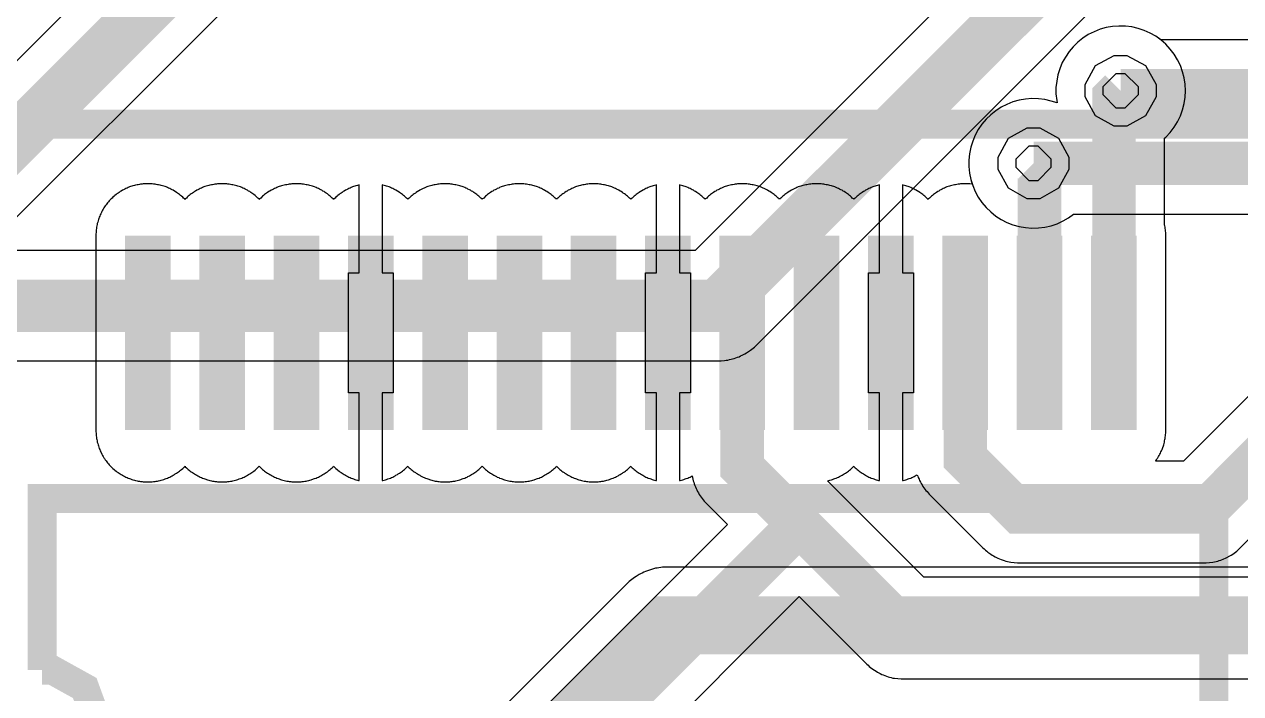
# Model space of a CAD drawing. Extents: x 0 to 5, y 0 to 2.5.
# Drawn here: x 2.6015 to 3.0379, y 0.8098 to 1.0499 of the extents above; entities that cross this region are included whole.
import ezdxf

# ---------------------------------------------------------------- set-up
doc = ezdxf.new("R2010")
doc.units = 0
doc.layers.get('0').update_dxf_attribs({"linetype": 'CONTINUOUS'})

msp = doc.modelspace()

# ---------------------------------------------------------------- linework, layer by layer
at = {"color": 1}
for points in [[(2.90788, 1.34527), (2.47532, 0.913629)], [(2.46707, 0.849501), (2.93007, 1.31147)], [(3.04611, 0.921983), (3.01736, 0.893229), (3.00726, 0.893229), (3.00738, 0.893337), (3.0076, 0.893664), (3.00792, 0.894097), (3.00814, 0.894422), (3.0084, 0.894911), (3.00863, 0.895236), (3.00885, 0.895725), (3.00906, 0.89605), (3.00922, 0.896485), (3.00944, 0.896864), (3.00965, 0.897407), (3.00976, 0.897786), (3.01025, 0.899089), (3.01036, 0.899522), (3.01047, 0.900011), (3.01058, 0.900444), (3.01069, 0.900933), (3.01074, 0.901313), (3.01079, 0.901856), (3.01085, 0.902235), (3.0109, 0.902778), (3.01096, 0.903213), (3.01096, 0.9037), (3.01101, 0.904081), (3.01101, 0.974337), (3.01096, 0.974772), (3.01096, 0.975261), (3.0109, 0.975694), (3.01085, 0.976183), (3.01079, 0.976617), (3.01074, 0.977106), (3.01069, 0.977539), (3.01058, 0.977865), (3.01058, 1.00906), (3.01101, 1.00939), (3.01258, 1.01112), (3.014, 1.01297), (3.01519, 1.01492), (3.01622, 1.01704), (3.01699, 1.01921), (3.01758, 1.02143), (3.0179, 1.02371), (3.01801, 1.02604), (3.0179, 1.02837), (3.01758, 1.03065), (3.01699, 1.03288), (3.01622, 1.03505), (3.01519, 1.03716), (3.014, 1.03912), (3.01258, 1.04096), (3.01101, 1.0427), (3.00928, 1.04422), (3.00738, 1.04557), (3.00537, 1.04671), (3.00325, 1.04769), (3.00108, 1.04839), (2.99881, 1.04894), (2.99653, 1.04921), (2.99419, 1.04926), (2.99192, 1.0491), (2.98964, 1.04872), (2.98742, 1.04807), (2.98525, 1.0472), (2.98318, 1.04617), (2.98122, 1.04492), (2.97944, 1.04346), (2.97775, 1.04183), (2.97629, 1.04009), (2.97499, 1.03814), (2.97385, 1.03613), (2.97299, 1.03396), (2.97228, 1.03179), (2.97185, 1.02951), (2.97157, 1.02718), (2.97157, 1.0249), (2.97185, 1.02257), (2.972, 1.02165), (2.96983, 1.02235), (2.96756, 1.02289), (2.96528, 1.02317), (2.96294, 1.02322), (2.96067, 1.02306), (2.95839, 1.02268), (2.95617, 1.02203), (2.954, 1.02116), (2.95193, 1.02013), (2.94997, 1.01888), (2.94819, 1.01742), (2.9465, 1.01579), (2.94504, 1.01405), (2.94374, 1.0121), (2.9426, 1.01009), (2.94174, 1.00792), (2.94103, 1.00575), (2.9406, 1.00347), (2.94032, 1.00114), (2.94032, 0.998861), (2.9406, 0.996528), (2.94103, 0.994249), (2.94157, 0.992512), (2.94069, 0.992622), (2.94021, 0.992676), (2.93793, 0.992676), (2.93739, 0.992622), (2.93701, 0.992567), (2.93647, 0.992512), (2.93608, 0.992458), (2.9356, 0.99235), (2.93517, 0.992296), (2.93468, 0.992188), (2.93425, 0.992079), (2.93375, 0.991917), (2.93338, 0.991808), (2.93289, 0.991644), (2.93251, 0.991536), (2.93201, 0.991319), (2.93164, 0.991157), (2.93115, 0.99094), (2.93083, 0.990776), (2.93033, 0.990506), (2.92996, 0.990343), (2.92953, 0.990072), (2.92919, 0.989854), (2.92876, 0.989583), (2.92839, 0.989367), (2.928, 0.98904), (2.92768, 0.988824), (2.92725, 0.988499), (2.92697, 0.988226), (2.92654, 0.987847), (2.92626, 0.987576), (2.92589, 0.98725), (2.92572, 0.987087), (2.92524, 0.987576), (2.92492, 0.987847), (2.92453, 0.988226), (2.92421, 0.988499), (2.92383, 0.988824), (2.9235, 0.98904), (2.92307, 0.989367), (2.92275, 0.989583), (2.92231, 0.989854), (2.92193, 0.990072), (2.9215, 0.990343), (2.92111, 0.990506), (2.92068, 0.990776), (2.92031, 0.99094), (2.91986, 0.991157), (2.91949, 0.991319), (2.91894, 0.991536), (2.91857, 0.991644), (2.91808, 0.991808), (2.91769, 0.991917), (2.91721, 0.992079), (2.91678, 0.992188), (2.9165, 0.992242), (2.9165, 0.960775), (2.92046, 0.960775), (2.92046, 0.917697), (2.9165, 0.917697), (2.9165, 0.886231), (2.91678, 0.886285), (2.91721, 0.886393), (2.91769, 0.886501), (2.91808, 0.886664), (2.91857, 0.886828), (2.91894, 0.886936), (2.91949, 0.887153), (2.91986, 0.887315), (2.92031, 0.887478), (2.92068, 0.887696), (2.92111, 0.887912), (2.9215, 0.888129), (2.92182, 0.888292), (2.92199, 0.887858), (2.92219, 0.887315), (2.92247, 0.886774), (2.92269, 0.886231), (2.92296, 0.885688), (2.92329, 0.885146), (2.92356, 0.884657), (2.92389, 0.884169), (2.92426, 0.883626), (2.92458, 0.883192), (2.92497, 0.882704), (2.92535, 0.882269), (2.92578, 0.881836), (2.92617, 0.881401), (2.94542, 0.862088), (2.94586, 0.861708), (2.94629, 0.861274), (2.94678, 0.860894), (2.94721, 0.860514), (2.94819, 0.859864), (2.94874, 0.859538), (2.94922, 0.859213), (2.94976, 0.858942), (2.95025, 0.858669), (2.95079, 0.858399), (2.95133, 0.858182), (2.95193, 0.857964), (2.95301, 0.857531), (2.95361, 0.857368), (2.95421, 0.85726), (2.95475, 0.857096), (2.95535, 0.856987), (2.95774, 0.856771), (2.95833, 0.856771), (2.95833, 0.856771), (3.0255, 0.856771), (3.02789, 0.856987), (3.02843, 0.857096), (3.02903, 0.85726), (3.02962, 0.857368), (3.03017, 0.857531), (3.03076, 0.857747), (3.03185, 0.858182), (3.03244, 0.858399), (3.03293, 0.858669), (3.03401, 0.859213), (3.0345, 0.859538), (3.03504, 0.859864), (3.03554, 0.860189), (3.03597, 0.860514), (3.03646, 0.860894), (3.03689, 0.861274), (3.03737, 0.861708), (3.06976, 0.894097)], [(3.1651, 0.851563), (2.92421, 0.851563), (2.88965, 0.886176), (2.89014, 0.886285), (2.89051, 0.886393), (2.89106, 0.886501), (2.89144, 0.886664), (2.89193, 0.886828), (2.89231, 0.886936), (2.89279, 0.887153), (2.89318, 0.887315), (2.89361, 0.887478), (2.89399, 0.887696), (2.89447, 0.887912), (2.89486, 0.888129), (2.89529, 0.8884), (2.89561, 0.888618), (2.89606, 0.888889), (2.89643, 0.889106), (2.89681, 0.889378), (2.89714, 0.889649), (2.89757, 0.889974), (2.89785, 0.890246), (2.89828, 0.890571), (2.89908, 0.891385), (2.89919, 0.891222), (2.89958, 0.890842), (2.8999, 0.890571), (2.90028, 0.890246), (2.90061, 0.889974), (2.90099, 0.889649), (2.90132, 0.889378), (2.90175, 0.889106), (2.90207, 0.888889), (2.9025, 0.888618), (2.90289, 0.8884), (2.90332, 0.888129), (2.90369, 0.887912), (2.90414, 0.887696), (2.90451, 0.887478), (2.90494, 0.887315), (2.90533, 0.887153), (2.90588, 0.886936), (2.90625, 0.886828), (2.90674, 0.886664), (2.90713, 0.886501), (2.90761, 0.886393), (2.90799, 0.886285), (2.90831, 0.886231), (2.90831, 0.917697), (2.90435, 0.917697), (2.90435, 0.960775), (2.90831, 0.960775), (2.90831, 0.992242), (2.90799, 0.992188), (2.90761, 0.992079), (2.90713, 0.991917), (2.90674, 0.991808), (2.90625, 0.991644), (2.90588, 0.991536), (2.90533, 0.991319), (2.90494, 0.991157), (2.90451, 0.99094), (2.90414, 0.990776), (2.90369, 0.990506), (2.90332, 0.990343), (2.90289, 0.990072), (2.9025, 0.989854), (2.90207, 0.989583), (2.90175, 0.989367), (2.90132, 0.98904), (2.90099, 0.988824), (2.90061, 0.988499), (2.90028, 0.988226), (2.8999, 0.987847), (2.89958, 0.987576), (2.89919, 0.98725), (2.89908, 0.987087), (2.89893, 0.98725), (2.89854, 0.987576), (2.89828, 0.987847), (2.89785, 0.988226), (2.89757, 0.988499), (2.89714, 0.988824), (2.89681, 0.98904), (2.89643, 0.989367), (2.89606, 0.989583), (2.89561, 0.989854), (2.89529, 0.990072), (2.89486, 0.990343), (2.89447, 0.990506), (2.89399, 0.990776), (2.89361, 0.99094), (2.89318, 0.991157), (2.89279, 0.991319), (2.89231, 0.991536), (2.89193, 0.991644), (2.89144, 0.991808), (2.89106, 0.991917), (2.89051, 0.992079), (2.89014, 0.992188), (2.8896, 0.992296), (2.88921, 0.99235), (2.88872, 0.992458), (2.88835, 0.992512), (2.88781, 0.992567), (2.88738, 0.992622), (2.88687, 0.992676), (2.8846, 0.992676), (2.88411, 0.992622), (2.88368, 0.992567), (2.88314, 0.992512), (2.88276, 0.992458), (2.88226, 0.99235), (2.88189, 0.992296), (2.88135, 0.992188), (2.88097, 0.992079), (2.88043, 0.991917), (2.88004, 0.991808), (2.87956, 0.991644), (2.87918, 0.991536), (2.87869, 0.991319), (2.87831, 0.991157), (2.87788, 0.99094), (2.8775, 0.990776), (2.87701, 0.990506), (2.87668, 0.990343), (2.87619, 0.990072), (2.87588, 0.989854), (2.87543, 0.989583), (2.87511, 0.989367), (2.87468, 0.98904), (2.87435, 0.988824), (2.87397, 0.988499), (2.87364, 0.988226), (2.87326, 0.987847), (2.87294, 0.987576), (2.87256, 0.98725), (2.8724, 0.987087), (2.87229, 0.98725), (2.8719, 0.987576), (2.87158, 0.987847), (2.87121, 0.988226), (2.87088, 0.988499), (2.8705, 0.988824), (2.87017, 0.98904), (2.86974, 0.989367), (2.86942, 0.989583), (2.86897, 0.989854), (2.86865, 0.990072), (2.86817, 0.990343), (2.86783, 0.990506), (2.86735, 0.990776), (2.86697, 0.99094), (2.86654, 0.991157), (2.86615, 0.991319), (2.86567, 0.991536), (2.86524, 0.991644), (2.86481, 0.991808), (2.86436, 0.991917), (2.86388, 0.992079), (2.8635, 0.992188), (2.86296, 0.992296), (2.86257, 0.99235), (2.86208, 0.992458), (2.86165, 0.992512), (2.86117, 0.992567), (2.86074, 0.992622), (2.86025, 0.992676), (2.85796, 0.992676), (2.85742, 0.992622), (2.85704, 0.992567), (2.8565, 0.992512), (2.85613, 0.992458), (2.85562, 0.99235), (2.85525, 0.992296), (2.85471, 0.992188), (2.85428, 0.992079), (2.85379, 0.991917), (2.8534, 0.991808), (2.85292, 0.991644), (2.85254, 0.991536), (2.85206, 0.991319), (2.85167, 0.991157), (2.85124, 0.99094), (2.85086, 0.990776), (2.85038, 0.990506), (2.84999, 0.990343), (2.84956, 0.990072), (2.84924, 0.989854), (2.84879, 0.989583), (2.84842, 0.989367), (2.84804, 0.98904), (2.84771, 0.988824), (2.84728, 0.988499), (2.847, 0.988226), (2.84657, 0.987847), (2.84631, 0.987576), (2.84592, 0.98725), (2.84576, 0.987087), (2.84565, 0.98725), (2.84526, 0.987576), (2.84494, 0.987847), (2.84457, 0.988226), (2.84424, 0.988499), (2.84386, 0.988824), (2.84353, 0.98904), (2.8431, 0.989367), (2.84278, 0.989583), (2.84233, 0.989854), (2.84196, 0.990072), (2.84153, 0.990343), (2.84115, 0.990506), (2.84071, 0.990776), (2.84033, 0.99094), (2.8399, 0.991157), (2.83951, 0.991319), (2.83897, 0.991536), (2.8386, 0.991644), (2.83811, 0.991808), (2.83772, 0.991917), (2.83724, 0.992079), (2.83681, 0.992188), (2.83653, 0.992242), (2.83653, 0.960775), (2.8405, 0.960775), (2.8405, 0.917697), (2.83653, 0.917697), (2.83653, 0.886231), (2.83681, 0.886285), (2.83724, 0.886393), (2.83772, 0.886501), (2.83811, 0.886664), (2.8386, 0.886828), (2.83897, 0.886936), (2.83951, 0.887153), (2.8399, 0.887315), (2.84033, 0.887478), (2.8411, 0.887912), (2.84119, 0.887369), (2.84136, 0.886774), (2.84147, 0.886176), (2.84164, 0.885633), (2.84185, 0.885037), (2.84201, 0.884494), (2.84224, 0.883951), (2.8425, 0.88341), (2.84272, 0.882867), (2.84299, 0.882324), (2.84332, 0.881782), (2.84358, 0.881293), (2.84392, 0.880806), (2.84429, 0.880262), (2.84463, 0.879829), (2.845, 0.87934), (2.84538, 0.878907), (2.84581, 0.878472), (2.84619, 0.878039), (2.85374, 0.870497), (2.71289, 0.729656)], [(2.82206, 0.787218), (2.8795, 0.844672), (2.90375, 0.820421), (2.90419, 0.820042), (2.90462, 0.819607), (2.90511, 0.819228), (2.90554, 0.818847), (2.90653, 0.818197), (2.90707, 0.817871), (2.90756, 0.817546), (2.9081, 0.817275), (2.90858, 0.817003), (2.90913, 0.816732), (2.90967, 0.816515), (2.91026, 0.816297), (2.91135, 0.815864), (2.91194, 0.815701), (2.91254, 0.815593), (2.91308, 0.815429), (2.91368, 0.815321), (2.91607, 0.815104), (3.16493, 0.815104)]]:
    msp.add_lwpolyline(points, dxfattribs=at)
for points, const_width in [([(2.43435, 0.844781), (2.92188, 1.33127), (3.01563, 1.33127)], 0.01875), ([(2.9924, 0.93929), (2.9924, 1.02365), (2.99479, 1.02604)], 0.015625), ([(2.96571, 0.93929), (2.96571, 0.997831), (2.96354, 1)], 0.015625), ([(2.64583, 0.904351), (2.64583, 0.974067)], 0.016404), ([(2.67253, 0.904351), (2.67253, 0.974067)], 0.016404), ([(2.69917, 0.904351), (2.69917, 0.974067)], 0.016404), ([(2.72586, 0.904351), (2.72586, 0.974067)], 0.016404), ([(2.7525, 0.904351), (2.7525, 0.974067)], 0.016404), ([(2.77919, 0.904351), (2.77919, 0.974067)], 0.016404), ([(2.80572, 0.904351), (2.80572, 0.974067)], 0.016404), ([(2.83242, 0.904351), (2.83242, 0.974067)], 0.016404), ([(2.85906, 0.904351), (2.85906, 0.974067)], 0.016404), ([(2.88574, 0.904351), (2.88574, 0.974067)], 0.016404), ([(2.91237, 0.904351), (2.91237, 0.974067)], 0.016404), ([(2.93907, 0.904351), (2.93907, 0.974067)], 0.016404), ([(2.96571, 0.904351), (2.96571, 0.974067)], 0.016404), ([(2.9924, 0.904351), (2.9924, 0.974067)], 0.016404), ([(2.85906, 0.93929), (2.85906, 0.89095), (2.91667, 0.833333), (3.19385, 0.833333), (3.19792, 0.829264)], 0.015625), ([(2.93907, 0.93929), (2.93907, 0.89426), (2.95833, 0.875), (3.0249, 0.875), (3.07699, 0.927083)], 0.015625), ([(2.72586, 0.65625), (2.72586, 0.716797), (2.8795, 0.870497)], 0.015625)]:
    msp.add_lwpolyline(points, dxfattribs=dict(at, const_width=const_width))
at = {"color": 5}
for points, const_width in [([(2.43435, 0.948947), (2.85032, 0.948947), (3.02626, 1.12478)], 0.01875), ([(3.59793, 0.828125), (3.59793, 0.876031), (3.44792, 1.02604), (2.99479, 1.02604)], 0.015625), ([(3.55583, 0.82959), (3.55583, 0.86084), (3.41667, 1), (2.96354, 1)], 0.015625), ([(2.64583, 0.730197), (2.72814, 0.730197), (2.83231, 0.834364), (3.5, 0.834364), (3.53851, 0.795844), (3.61979, 0.795844), (3.65522, 0.831272), (4.24794, 0.831272), (4.26042, 0.84375)], 0.020833)]:
    msp.add_lwpolyline(points, dxfattribs=dict(at, const_width=const_width))
for points in [[(2.99599, 1.12261), (2.84212, 0.96875), (2.43696, 0.96875)], [(2.47706, 0.929144), (2.85032, 0.929144), (2.85092, 0.929199), (2.85151, 0.929199), (2.85271, 0.929308), (2.85331, 0.929417), (2.85389, 0.929471), (2.85449, 0.929633), (2.85504, 0.929742), (2.85562, 0.929904), (2.85618, 0.930067), (2.85678, 0.930231), (2.85732, 0.930447), (2.85792, 0.930664), (2.85846, 0.930935), (2.859, 0.931153), (2.85949, 0.931424), (2.86003, 0.931694), (2.86057, 0.932021), (2.86203, 0.932997), (2.86301, 0.933757), (2.86344, 0.934136), (2.86388, 0.934571), (2.86431, 0.93495), (3.0236, 1.09429)], [(3.08333, 1.04427), (3.00917, 1.04427), (3.00738, 1.04557), (3.00537, 1.04671), (3.00325, 1.04769), (3.00108, 1.04839), (2.99881, 1.04894), (2.99653, 1.04921), (2.99419, 1.04926), (2.99192, 1.0491), (2.98964, 1.04872), (2.98742, 1.04807), (2.98525, 1.0472), (2.98318, 1.04617), (2.98122, 1.04492), (2.97944, 1.04346), (2.97775, 1.04183), (2.97629, 1.04009), (2.97499, 1.03814), (2.97385, 1.03613), (2.97299, 1.03396), (2.97228, 1.03179), (2.97185, 1.02951), (2.97157, 1.02718), (2.97157, 1.0249), (2.97185, 1.02257), (2.972, 1.02165), (2.96983, 1.02235), (2.96756, 1.02289), (2.96528, 1.02317), (2.96294, 1.02322), (2.96067, 1.02306), (2.95839, 1.02268), (2.95617, 1.02203), (2.954, 1.02116), (2.95193, 1.02013), (2.94997, 1.01888), (2.94819, 1.01742), (2.9465, 1.01579), (2.94504, 1.01405), (2.94374, 1.0121), (2.9426, 1.01009), (2.94174, 1.00792), (2.94103, 1.00575), (2.9406, 1.00347), (2.94032, 1.00114), (2.94032, 0.998861), (2.9406, 0.996528), (2.94103, 0.994249), (2.94174, 0.992079), (2.9426, 0.989908), (2.94374, 0.987901), (2.94504, 0.985949), (2.9465, 0.984212), (2.94819, 0.982585), (2.94997, 0.981119), (2.95193, 0.979872), (2.954, 0.978842), (2.95617, 0.977974), (2.95839, 0.977322), (2.96067, 0.976942), (2.96294, 0.976779), (2.96528, 0.976833), (2.96756, 0.977106), (2.96983, 0.977647), (2.972, 0.978353), (2.97412, 0.979329), (2.97613, 0.980469), (2.97792, 0.981771), (3.40913, 0.981771)], [(3.50125, 0.855197), (2.83106, 0.855197), (2.8304, 0.855143), (2.82981, 0.855035), (2.82915, 0.854981), (2.82856, 0.854872), (2.8279, 0.854764), (2.82611, 0.854275), (2.82433, 0.853624), (2.82374, 0.853353), (2.82319, 0.853082), (2.8226, 0.85281), (2.82206, 0.852539), (2.82096, 0.851887), (2.82047, 0.851508), (2.81993, 0.851129), (2.81847, 0.849989), (2.81803, 0.849556), (2.81754, 0.849121), (2.71951, 0.751031)]]:
    msp.add_lwpolyline(points, dxfattribs=at)
at = {"color": 254}
for points in [[(3.00749, 1.02604), (3.00749, 1.02382), (3.00375, 1.01709), (2.99701, 1.01335), (2.99479, 1.01335), (2.99251, 1.01335), (2.98579, 1.01709), (2.9821, 1.02382), (2.9821, 1.02604), (2.9821, 1.02832), (2.98579, 1.03505), (2.99251, 1.03874), (2.99479, 1.03874), (2.99701, 1.03874), (3.00375, 1.03505), (3.00749, 1.02832), (3.00749, 1.02604)], [(2.97624, 1), (2.97624, 0.997775), (2.9725, 0.991049), (2.96576, 0.987304), (2.96354, 0.987304), (2.96126, 0.987304), (2.95454, 0.991049), (2.95085, 0.997775), (2.95085, 1), (2.95085, 1.00228), (2.95454, 1.00901), (2.96126, 1.0127), (2.96354, 1.0127), (2.96576, 1.0127), (2.9725, 1.00901), (2.97624, 1.00228), (2.97624, 1)]]:
    msp.add_lwpolyline(points, close=True, dxfattribs=at)
at = {"color": 250}
for points in [[(3.00103, 1.02604), (3.00103, 1.02452), (2.99631, 1.0198), (2.99479, 1.0198), (2.99322, 1.0198), (2.98856, 1.02452), (2.98856, 1.02604), (2.98856, 1.02762), (2.99322, 1.03228), (2.99479, 1.03228), (2.99631, 1.03228), (3.00103, 1.02762), (3.00103, 1.02604)], [(2.96978, 1), (2.96978, 0.998481), (2.96506, 0.993761), (2.96354, 0.993761), (2.96197, 0.993761), (2.95731, 0.998481), (2.95731, 1), (2.95731, 1.00157), (2.96197, 1.00624), (2.96354, 1.00624), (2.96506, 1.00624), (2.96978, 1.00157), (2.96978, 1)]]:
    msp.add_lwpolyline(points, close=True, dxfattribs=at)
at = {"color": 2, "const_width": 0.010417}
for points in [[(0.9375, 1.01405), (3.86458, 1.01405)], [(2.60792, 0.818251), (2.60792, 0.879775), (3.02821, 0.879775), (3.02821, 0.715712), (2.60792, 0.715712), (2.60792, 0.777181)], [(2.60786, 0.777235), (2.61165, 0.777235), (2.62321, 0.783692), (2.62836, 0.797743), (2.62321, 0.811849), (2.61165, 0.818251), (2.60786, 0.818251)]]:
    msp.add_lwpolyline(points, dxfattribs=at)
at = {"color": 1}
for points in [[(2.64561, 0.885742), (2.6466, 0.885742), (2.64697, 0.885796), (2.64746, 0.885796), (2.64789, 0.885851), (2.64844, 0.885906), (2.64882, 0.886014), (2.64931, 0.886068), (2.64968, 0.886176), (2.65022, 0.886285), (2.65061, 0.886393), (2.65115, 0.886501), (2.65153, 0.886664), (2.65201, 0.886828), (2.6524, 0.886936), (2.65289, 0.887153), (2.65326, 0.887315), (2.65369, 0.887478), (2.65408, 0.887696), (2.65457, 0.887912), (2.65489, 0.888129), (2.65539, 0.8884), (2.65571, 0.888618), (2.65614, 0.888889), (2.65647, 0.889106), (2.6569, 0.889378), (2.65722, 0.889649), (2.65761, 0.889974), (2.65793, 0.890246), (2.65836, 0.890571), (2.65918, 0.891385), (2.65929, 0.891222), (2.65967, 0.890842), (2.66, 0.890571), (2.66037, 0.890246), (2.66069, 0.889974), (2.66108, 0.889649), (2.6614, 0.889378), (2.66183, 0.889106), (2.66217, 0.888889), (2.6626, 0.888618), (2.66292, 0.8884), (2.66342, 0.888129), (2.66374, 0.887912), (2.66422, 0.887696), (2.66461, 0.887478), (2.66504, 0.887315), (2.66542, 0.887153), (2.66596, 0.886936), (2.66635, 0.886828), (2.66721, 0.886501), (2.66769, 0.886393), (2.66808, 0.886285), (2.66863, 0.886176), (2.669, 0.886068), (2.66949, 0.886014), (2.66992, 0.885906), (2.67042, 0.885851), (2.67085, 0.885796), (2.67133, 0.885796), (2.67176, 0.885742), (2.67324, 0.885742), (2.67361, 0.885796), (2.67415, 0.885796), (2.67453, 0.885851), (2.67507, 0.885906), (2.67546, 0.886014), (2.67594, 0.886068), (2.67638, 0.886176), (2.67686, 0.886285), (2.67731, 0.886393), (2.67779, 0.886501), (2.67817, 0.886664), (2.67865, 0.886828), (2.67904, 0.886936), (2.67953, 0.887153), (2.6799, 0.887315), (2.68039, 0.887478), (2.68072, 0.887696), (2.68121, 0.887912), (2.68158, 0.888129), (2.68201, 0.8884), (2.6824, 0.888618), (2.68283, 0.888889), (2.68317, 0.889106), (2.68354, 0.889378), (2.68386, 0.889649), (2.68431, 0.889974), (2.68463, 0.890246), (2.685, 0.890571), (2.68582, 0.891385), (2.68664, 0.890571), (2.68701, 0.890246), (2.68733, 0.889974), (2.68772, 0.889649), (2.68804, 0.889378), (2.68847, 0.889106), (2.68881, 0.888889), (2.68924, 0.888618), (2.68961, 0.8884), (2.69006, 0.888129), (2.69043, 0.887912), (2.69092, 0.887696), (2.69125, 0.887478), (2.69174, 0.887315), (2.69206, 0.887153), (2.6926, 0.886936), (2.69299, 0.886828), (2.69347, 0.886664), (2.69385, 0.886501), (2.69433, 0.886393), (2.69476, 0.886285), (2.69526, 0.886176), (2.69569, 0.886068), (2.69618, 0.886014), (2.69656, 0.885906), (2.6971, 0.885851), (2.69749, 0.885796), (2.69803, 0.885796), (2.6984, 0.885742), (2.69988, 0.885742), (2.70031, 0.885796), (2.70079, 0.885796), (2.70117, 0.885851), (2.70171, 0.885906), (2.70215, 0.886014), (2.70264, 0.886068), (2.70301, 0.886176), (2.70356, 0.886285), (2.70394, 0.886393), (2.70443, 0.886501), (2.70529, 0.886828), (2.70568, 0.886936), (2.70622, 0.887153), (2.7066, 0.887315), (2.70703, 0.887478), (2.70742, 0.887696), (2.70785, 0.887912), (2.70822, 0.888129), (2.70865, 0.8884), (2.70904, 0.888618), (2.70947, 0.888889), (2.70979, 0.889106), (2.71024, 0.889378), (2.71056, 0.889649), (2.71094, 0.889974), (2.71126, 0.890246), (2.71164, 0.890571), (2.71197, 0.890842), (2.71235, 0.891222), (2.71246, 0.891385), (2.71326, 0.890571), (2.71371, 0.890246), (2.71397, 0.889974), (2.71442, 0.889649), (2.71474, 0.889378), (2.71517, 0.889106), (2.7155, 0.888889), (2.71593, 0.888618), (2.71625, 0.8884), (2.71674, 0.888129), (2.71707, 0.887912), (2.71756, 0.887696), (2.71793, 0.887478), (2.71838, 0.887315), (2.71875, 0.887153), (2.71924, 0.886936), (2.71963, 0.886828), (2.72011, 0.886664), (2.72049, 0.886501), (2.72103, 0.886393), (2.7214, 0.886285), (2.72168, 0.886231), (2.72168, 0.917697), (2.71778, 0.917697), (2.71778, 0.960775), (2.72168, 0.960775), (2.72168, 0.992242), (2.7214, 0.992188), (2.72103, 0.992079), (2.72049, 0.991917), (2.72011, 0.991808), (2.71963, 0.991644), (2.71924, 0.991536), (2.71875, 0.991319), (2.71838, 0.991157), (2.71793, 0.99094), (2.71756, 0.990776), (2.71707, 0.990506), (2.71674, 0.990343), (2.71625, 0.990072), (2.71593, 0.989854), (2.7155, 0.989583), (2.71517, 0.989367), (2.71474, 0.98904), (2.71442, 0.988824), (2.71397, 0.988499), (2.71371, 0.988226), (2.71326, 0.987847), (2.713, 0.987576), (2.71263, 0.98725), (2.71246, 0.987087), (2.71235, 0.98725), (2.71197, 0.987576), (2.71164, 0.987847), (2.71126, 0.988226), (2.71094, 0.988499), (2.71056, 0.988824), (2.71024, 0.98904), (2.70979, 0.989367), (2.70947, 0.989583), (2.70904, 0.989854), (2.70865, 0.990072), (2.70822, 0.990343), (2.70785, 0.990506), (2.70742, 0.990776), (2.70703, 0.99094), (2.7066, 0.991157), (2.70622, 0.991319), (2.70568, 0.991536), (2.70529, 0.991644), (2.70486, 0.991808), (2.70443, 0.991917), (2.70394, 0.992079), (2.70356, 0.992188), (2.70301, 0.992296), (2.70264, 0.99235), (2.70215, 0.992458), (2.70171, 0.992512), (2.70117, 0.992567), (2.70079, 0.992622), (2.70031, 0.992676), (2.69803, 0.992676), (2.69749, 0.992622), (2.6971, 0.992567), (2.69656, 0.992512), (2.69618, 0.992458), (2.69569, 0.99235), (2.69526, 0.992296), (2.69476, 0.992188), (2.69433, 0.992079), (2.69385, 0.991917), (2.69347, 0.991808), (2.69299, 0.991644), (2.6926, 0.991536), (2.69206, 0.991319), (2.69174, 0.991157), (2.69125, 0.99094), (2.69092, 0.990776), (2.69043, 0.990506), (2.69006, 0.990343), (2.68961, 0.990072), (2.68924, 0.989854), (2.68881, 0.989583), (2.68847, 0.989367), (2.68804, 0.98904), (2.68772, 0.988824), (2.68733, 0.988499), (2.68701, 0.988226), (2.68636, 0.987576), (2.68599, 0.98725), (2.68582, 0.987087), (2.68565, 0.98725), (2.68528, 0.987576), (2.68463, 0.988226), (2.68431, 0.988499), (2.68386, 0.988824), (2.68354, 0.98904), (2.68317, 0.989367), (2.68283, 0.989583), (2.6824, 0.989854), (2.68201, 0.990072), (2.68158, 0.990343), (2.68121, 0.990506), (2.68072, 0.990776), (2.68039, 0.99094), (2.6799, 0.991157), (2.67953, 0.991319), (2.67904, 0.991536), (2.67865, 0.991644), (2.67817, 0.991808), (2.67779, 0.991917), (2.67731, 0.992079), (2.67686, 0.992188), (2.67638, 0.992296), (2.67594, 0.99235), (2.67546, 0.992458), (2.67507, 0.992512), (2.67453, 0.992567), (2.67415, 0.992622), (2.67361, 0.992676), (2.67133, 0.992676), (2.67085, 0.992622), (2.67042, 0.992567), (2.66992, 0.992512), (2.66949, 0.992458), (2.669, 0.99235), (2.66863, 0.992296), (2.66808, 0.992188), (2.66769, 0.992079), (2.66721, 0.991917), (2.66678, 0.991808), (2.66635, 0.991644), (2.66596, 0.991536), (2.66542, 0.991319), (2.66504, 0.991157), (2.66461, 0.99094), (2.66422, 0.990776), (2.66374, 0.990506), (2.66342, 0.990343), (2.66292, 0.990072), (2.6626, 0.989854), (2.66217, 0.989583), (2.66183, 0.989367), (2.6614, 0.98904), (2.66108, 0.988824), (2.66069, 0.988499), (2.66037, 0.988226), (2.66, 0.987847), (2.65967, 0.987576), (2.65929, 0.98725), (2.65918, 0.987087), (2.65901, 0.98725), (2.65864, 0.987576), (2.65836, 0.987847), (2.65793, 0.988226), (2.65761, 0.988499), (2.65722, 0.988824), (2.6569, 0.98904), (2.65647, 0.989367), (2.65614, 0.989583), (2.65571, 0.989854), (2.65539, 0.990072), (2.65489, 0.990343), (2.65457, 0.990506), (2.65408, 0.990776), (2.65369, 0.99094), (2.65326, 0.991157), (2.65289, 0.991319), (2.6524, 0.991536), (2.65201, 0.991644), (2.65153, 0.991808), (2.65115, 0.991917), (2.65061, 0.992079), (2.65022, 0.992188), (2.64968, 0.992296), (2.64931, 0.99235), (2.64882, 0.992458), (2.64844, 0.992512), (2.64789, 0.992567), (2.64746, 0.992622), (2.64697, 0.992676), (2.64469, 0.992676), (2.64421, 0.992622), (2.64378, 0.992567), (2.64324, 0.992512), (2.64285, 0.992458), (2.64236, 0.99235), (2.64199, 0.992296), (2.64144, 0.992188), (2.64106, 0.992079), (2.64051, 0.991917), (2.64014, 0.991808), (2.63965, 0.991644), (2.63926, 0.991536), (2.63878, 0.991319), (2.6384, 0.991157), (2.63797, 0.99094), (2.63758, 0.990776), (2.6371, 0.990506), (2.63678, 0.990343), (2.63629, 0.990072), (2.63596, 0.989854), (2.63553, 0.989583), (2.63519, 0.989367), (2.63476, 0.98904), (2.63444, 0.988824), (2.634, 0.988499), (2.63374, 0.988226), (2.63331, 0.987847), (2.63303, 0.987576), (2.63265, 0.98725), (2.63238, 0.986925), (2.632, 0.986546), (2.63172, 0.986219), (2.6314, 0.98584), (2.63112, 0.985514), (2.63086, 0.985135), (2.63058, 0.98481), (2.63032, 0.984375), (2.6301, 0.983996), (2.62983, 0.983561), (2.62961, 0.983236), (2.62935, 0.982747), (2.62918, 0.982368), (2.62896, 0.981933), (2.62879, 0.981554), (2.62858, 0.981065), (2.62842, 0.980686), (2.62825, 0.980197), (2.62815, 0.979818), (2.62799, 0.979329), (2.62788, 0.97895), (2.62771, 0.978407), (2.62765, 0.978028), (2.62756, 0.977539), (2.62744, 0.977106), (2.62739, 0.976617), (2.62733, 0.976183), (2.62728, 0.975694), (2.62728, 0.975261), (2.62722, 0.974772), (2.62722, 0.9037), (2.62728, 0.903213), (2.62728, 0.902778), (2.62733, 0.902235), (2.62739, 0.901856), (2.62744, 0.901313), (2.62756, 0.900933), (2.62765, 0.900444), (2.62771, 0.900011), (2.62788, 0.899522), (2.62799, 0.899089), (2.62815, 0.898654), (2.62825, 0.898221), (2.62842, 0.897786), (2.62858, 0.897407), (2.62879, 0.896864), (2.62896, 0.896485), (2.62935, 0.895725), (2.62961, 0.895236), (2.62983, 0.894911), (2.6301, 0.894422), (2.63032, 0.894097), (2.63058, 0.893664), (2.63086, 0.893337), (2.63112, 0.892904), (2.6314, 0.892578), (2.63172, 0.892199), (2.632, 0.891928), (2.63238, 0.891493), (2.63331, 0.890571), (2.63374, 0.890246), (2.634, 0.889974), (2.63444, 0.889649), (2.63476, 0.889378), (2.63519, 0.889106), (2.63553, 0.888889), (2.63596, 0.888618), (2.63629, 0.8884), (2.63678, 0.888129), (2.6371, 0.887912), (2.63758, 0.887696), (2.63797, 0.887478), (2.6384, 0.887315), (2.63878, 0.887153), (2.63926, 0.886936), (2.63965, 0.886828), (2.64014, 0.886664), (2.64051, 0.886501), (2.64106, 0.886393), (2.64144, 0.886285), (2.64199, 0.886176), (2.64236, 0.886068), (2.64285, 0.886014), (2.64324, 0.885906), (2.64378, 0.885851), (2.64421, 0.885796), (2.64469, 0.885796), (2.64507, 0.885742), (2.64561, 0.885742)], [(2.75228, 0.885742), (2.75319, 0.885742), (2.75358, 0.885796), (2.75412, 0.885796), (2.7545, 0.885851), (2.75504, 0.885906), (2.75543, 0.886014), (2.75592, 0.886068), (2.75635, 0.886176), (2.75683, 0.886285), (2.75726, 0.886393), (2.75776, 0.886501), (2.75814, 0.886664), (2.75863, 0.886828), (2.759, 0.886936), (2.7595, 0.887153), (2.75988, 0.887315), (2.76036, 0.887478), (2.76069, 0.887696), (2.76118, 0.887912), (2.76156, 0.888129), (2.76199, 0.8884), (2.76238, 0.888618), (2.76281, 0.888889), (2.76313, 0.889106), (2.76351, 0.889378), (2.76383, 0.889649), (2.76426, 0.889974), (2.7646, 0.890246), (2.76497, 0.890571), (2.76579, 0.891385), (2.7666, 0.890571), (2.76699, 0.890246), (2.76731, 0.889974), (2.76768, 0.889649), (2.76801, 0.889378), (2.76844, 0.889106), (2.76878, 0.888889), (2.76921, 0.888618), (2.76958, 0.8884), (2.77001, 0.888129), (2.7704, 0.887912), (2.77089, 0.887696), (2.77121, 0.887478), (2.77171, 0.887315), (2.77203, 0.887153), (2.77257, 0.886936), (2.77294, 0.886828), (2.77344, 0.886664), (2.77382, 0.886501), (2.77431, 0.886393), (2.77474, 0.886285), (2.77522, 0.886176), (2.77567, 0.886068), (2.77615, 0.886014), (2.77653, 0.885906), (2.77707, 0.885851), (2.77746, 0.885796), (2.778, 0.885796), (2.77838, 0.885742), (2.77983, 0.885742), (2.78028, 0.885796), (2.78076, 0.885796), (2.78114, 0.885851), (2.78168, 0.885906), (2.78213, 0.886014), (2.78261, 0.886068), (2.78299, 0.886176), (2.78353, 0.886285), (2.7839, 0.886393), (2.7844, 0.886501), (2.78526, 0.886828), (2.78564, 0.886936), (2.78618, 0.887153), (2.78657, 0.887315), (2.787, 0.887478), (2.78737, 0.887696), (2.78782, 0.887912), (2.78819, 0.888129), (2.78863, 0.8884), (2.78901, 0.888618), (2.78944, 0.888889), (2.78976, 0.889106), (2.79021, 0.889378), (2.79053, 0.889649), (2.7909, 0.889974), (2.79124, 0.890246), (2.79161, 0.890571), (2.79194, 0.890842), (2.79232, 0.891222), (2.79243, 0.891385), (2.79324, 0.890571), (2.79368, 0.890246), (2.79394, 0.889974), (2.79438, 0.889649), (2.79471, 0.889378), (2.79514, 0.889106), (2.79546, 0.888889), (2.7959, 0.888618), (2.79622, 0.8884), (2.79665, 0.888129), (2.79704, 0.887912), (2.79753, 0.887696), (2.7979, 0.887478), (2.79833, 0.887315), (2.79872, 0.887153), (2.79921, 0.886936), (2.79958, 0.886828), (2.80007, 0.886664), (2.80046, 0.886501), (2.801, 0.886393), (2.80138, 0.886285), (2.80192, 0.886176), (2.80231, 0.886068), (2.80279, 0.886014), (2.80317, 0.885906), (2.80371, 0.885851), (2.80414, 0.885796), (2.80464, 0.885796), (2.80501, 0.885742), (2.80653, 0.885742), (2.80692, 0.885796), (2.8074, 0.885796), (2.80783, 0.885851), (2.80838, 0.885906), (2.80875, 0.886014), (2.80925, 0.886068), (2.80963, 0.886176), (2.81017, 0.886285), (2.81054, 0.886393), (2.81108, 0.886501), (2.81147, 0.886664), (2.81196, 0.886828), (2.81233, 0.886936), (2.81282, 0.887153), (2.81321, 0.887315), (2.81364, 0.887478), (2.81401, 0.887696), (2.81451, 0.887912), (2.81483, 0.888129), (2.81532, 0.8884), (2.81565, 0.888618), (2.81608, 0.888889), (2.8164, 0.889106), (2.81685, 0.889378), (2.81717, 0.889649), (2.81754, 0.889974), (2.81787, 0.890246), (2.81831, 0.890571), (2.81913, 0.891385), (2.81922, 0.891222), (2.81961, 0.890842), (2.81993, 0.890571), (2.82032, 0.890246), (2.82064, 0.889974), (2.82101, 0.889649), (2.82135, 0.889378), (2.82178, 0.889106), (2.8221, 0.888889), (2.82254, 0.888618), (2.82292, 0.8884), (2.82335, 0.888129), (2.82374, 0.887912), (2.82417, 0.887696), (2.82454, 0.887478), (2.82497, 0.887315), (2.82536, 0.887153), (2.8259, 0.886936), (2.82628, 0.886828), (2.82676, 0.886664), (2.82715, 0.886501), (2.82764, 0.886393), (2.82801, 0.886285), (2.82835, 0.886231), (2.82835, 0.917697), (2.82437, 0.917697), (2.82437, 0.960775), (2.82835, 0.960775), (2.82835, 0.992242), (2.82801, 0.992188), (2.82764, 0.992079), (2.82715, 0.991917), (2.82676, 0.991808), (2.82628, 0.991644), (2.8259, 0.991536), (2.82536, 0.991319), (2.82497, 0.991157), (2.82454, 0.99094), (2.82417, 0.990776), (2.82374, 0.990506), (2.82335, 0.990343), (2.82292, 0.990072), (2.82254, 0.989854), (2.8221, 0.989583), (2.82178, 0.989367), (2.82135, 0.98904), (2.82101, 0.988824), (2.82064, 0.988499), (2.82032, 0.988226), (2.81993, 0.987847), (2.81961, 0.987576), (2.81922, 0.98725), (2.81913, 0.987087), (2.81896, 0.98725), (2.81858, 0.987576), (2.81831, 0.987847), (2.81787, 0.988226), (2.81754, 0.988499), (2.81717, 0.988824), (2.81685, 0.98904), (2.8164, 0.989367), (2.81608, 0.989583), (2.81565, 0.989854), (2.81532, 0.990072), (2.81483, 0.990343), (2.81451, 0.990506), (2.81401, 0.990776), (2.81364, 0.99094), (2.81321, 0.991157), (2.81282, 0.991319), (2.81233, 0.991536), (2.81196, 0.991644), (2.81147, 0.991808), (2.81108, 0.991917), (2.81054, 0.992079), (2.81017, 0.992188), (2.80963, 0.992296), (2.80925, 0.99235), (2.80875, 0.992458), (2.80838, 0.992512), (2.80783, 0.992567), (2.8074, 0.992622), (2.80692, 0.992676), (2.80464, 0.992676), (2.80414, 0.992622), (2.80371, 0.992567), (2.80317, 0.992512), (2.80279, 0.992458), (2.80231, 0.99235), (2.80192, 0.992296), (2.80138, 0.992188), (2.801, 0.992079), (2.80046, 0.991917), (2.80007, 0.991808), (2.79958, 0.991644), (2.79921, 0.991536), (2.79872, 0.991319), (2.79833, 0.991157), (2.7979, 0.99094), (2.79753, 0.990776), (2.79704, 0.990506), (2.79665, 0.990343), (2.79622, 0.990072), (2.7959, 0.989854), (2.79546, 0.989583), (2.79514, 0.989367), (2.79471, 0.98904), (2.79438, 0.988824), (2.79394, 0.988499), (2.79368, 0.988226), (2.79324, 0.987847), (2.79297, 0.987576), (2.79258, 0.98725), (2.79243, 0.987087), (2.79232, 0.98725), (2.79194, 0.987576), (2.79161, 0.987847), (2.79124, 0.988226), (2.7909, 0.988499), (2.79053, 0.988824), (2.79021, 0.98904), (2.78976, 0.989367), (2.78944, 0.989583), (2.78901, 0.989854), (2.78863, 0.990072), (2.78819, 0.990343), (2.78782, 0.990506), (2.78737, 0.990776), (2.787, 0.99094), (2.78657, 0.991157), (2.78618, 0.991319), (2.78564, 0.991536), (2.78526, 0.991644), (2.78483, 0.991808), (2.7844, 0.991917), (2.7839, 0.992079), (2.78353, 0.992188), (2.78299, 0.992296), (2.78261, 0.99235), (2.78213, 0.992458), (2.78168, 0.992512), (2.78114, 0.992567), (2.78076, 0.992622), (2.78028, 0.992676), (2.778, 0.992676), (2.77746, 0.992622), (2.77707, 0.992567), (2.77653, 0.992512), (2.77615, 0.992458), (2.77567, 0.99235), (2.77522, 0.992296), (2.77474, 0.992188), (2.77431, 0.992079), (2.77382, 0.991917), (2.77344, 0.991808), (2.77294, 0.991644), (2.77257, 0.991536), (2.77203, 0.991319), (2.77171, 0.991157), (2.77121, 0.99094), (2.77089, 0.990776), (2.7704, 0.990506), (2.77001, 0.990343), (2.76958, 0.990072), (2.76921, 0.989854), (2.76878, 0.989583), (2.76844, 0.989367), (2.76801, 0.98904), (2.76768, 0.988824), (2.76731, 0.988499), (2.76699, 0.988226), (2.76633, 0.987576), (2.76594, 0.98725), (2.76579, 0.987087), (2.76563, 0.98725), (2.76525, 0.987576), (2.7646, 0.988226), (2.76426, 0.988499), (2.76383, 0.988824), (2.76351, 0.98904), (2.76313, 0.989367), (2.76281, 0.989583), (2.76238, 0.989854), (2.76199, 0.990072), (2.76156, 0.990343), (2.76118, 0.990506), (2.76069, 0.990776), (2.76036, 0.99094), (2.75988, 0.991157), (2.7595, 0.991319), (2.759, 0.991536), (2.75863, 0.991644), (2.75814, 0.991808), (2.75776, 0.991917), (2.75726, 0.992079), (2.75683, 0.992188), (2.75635, 0.992296), (2.75592, 0.99235), (2.75543, 0.992458), (2.75504, 0.992512), (2.7545, 0.992567), (2.75412, 0.992622), (2.75358, 0.992676), (2.75131, 0.992676), (2.75082, 0.992622), (2.75037, 0.992567), (2.74989, 0.992512), (2.74946, 0.992458), (2.74897, 0.99235), (2.74858, 0.992296), (2.74804, 0.992188), (2.74767, 0.992079), (2.74718, 0.991917), (2.74675, 0.991808), (2.74631, 0.991644), (2.74593, 0.991536), (2.74539, 0.991319), (2.74501, 0.991157), (2.74457, 0.99094), (2.74419, 0.990776), (2.74371, 0.990506), (2.74337, 0.990343), (2.74289, 0.990072), (2.74257, 0.989854), (2.74214, 0.989583), (2.74181, 0.989367), (2.74137, 0.98904), (2.74104, 0.988824), (2.74067, 0.988499), (2.74035, 0.988226), (2.73996, 0.987847), (2.73964, 0.987576), (2.73926, 0.98725), (2.73915, 0.987087), (2.73899, 0.98725), (2.73861, 0.987576), (2.73833, 0.987847), (2.7379, 0.988226), (2.73757, 0.988499), (2.73719, 0.988824), (2.73687, 0.98904), (2.73643, 0.989367), (2.73611, 0.989583), (2.73568, 0.989854), (2.73535, 0.990072), (2.73486, 0.990343), (2.73454, 0.990506), (2.73406, 0.990776), (2.73367, 0.99094), (2.73324, 0.991157), (2.73286, 0.991319), (2.73236, 0.991536), (2.73199, 0.991644), (2.7315, 0.991808), (2.73113, 0.991917), (2.73058, 0.992079), (2.73019, 0.992188), (2.72993, 0.992242), (2.72993, 0.960775), (2.73383, 0.960775), (2.73383, 0.917697), (2.72993, 0.917697), (2.72993, 0.886231), (2.73019, 0.886285), (2.73058, 0.886393), (2.73113, 0.886501), (2.7315, 0.886664), (2.73199, 0.886828), (2.73236, 0.886936), (2.73286, 0.887153), (2.73324, 0.887315), (2.73367, 0.887478), (2.73406, 0.887696), (2.73454, 0.887912), (2.73486, 0.888129), (2.73535, 0.8884), (2.73568, 0.888618), (2.73611, 0.888889), (2.73643, 0.889106), (2.73687, 0.889378), (2.73719, 0.889649), (2.73757, 0.889974), (2.7379, 0.890246), (2.73833, 0.890571), (2.73915, 0.891385), (2.73926, 0.891222), (2.73964, 0.890842), (2.73996, 0.890571), (2.74035, 0.890246), (2.74067, 0.889974), (2.74104, 0.889649), (2.74137, 0.889378), (2.74181, 0.889106), (2.74214, 0.888889), (2.74257, 0.888618), (2.74289, 0.8884), (2.74337, 0.888129), (2.74371, 0.887912), (2.74419, 0.887696), (2.74457, 0.887478), (2.74501, 0.887315), (2.74539, 0.887153), (2.74593, 0.886936), (2.74631, 0.886828), (2.74718, 0.886501), (2.74767, 0.886393), (2.74804, 0.886285), (2.74858, 0.886176), (2.74897, 0.886068), (2.74946, 0.886014), (2.74989, 0.885906), (2.75037, 0.885851), (2.75082, 0.885796), (2.75131, 0.885796), (2.75174, 0.885742), (2.75228, 0.885742)]]:
    msp.add_lwpolyline(points, close=True, dxfattribs=at)

doc.saveas('drawing.dxf')
